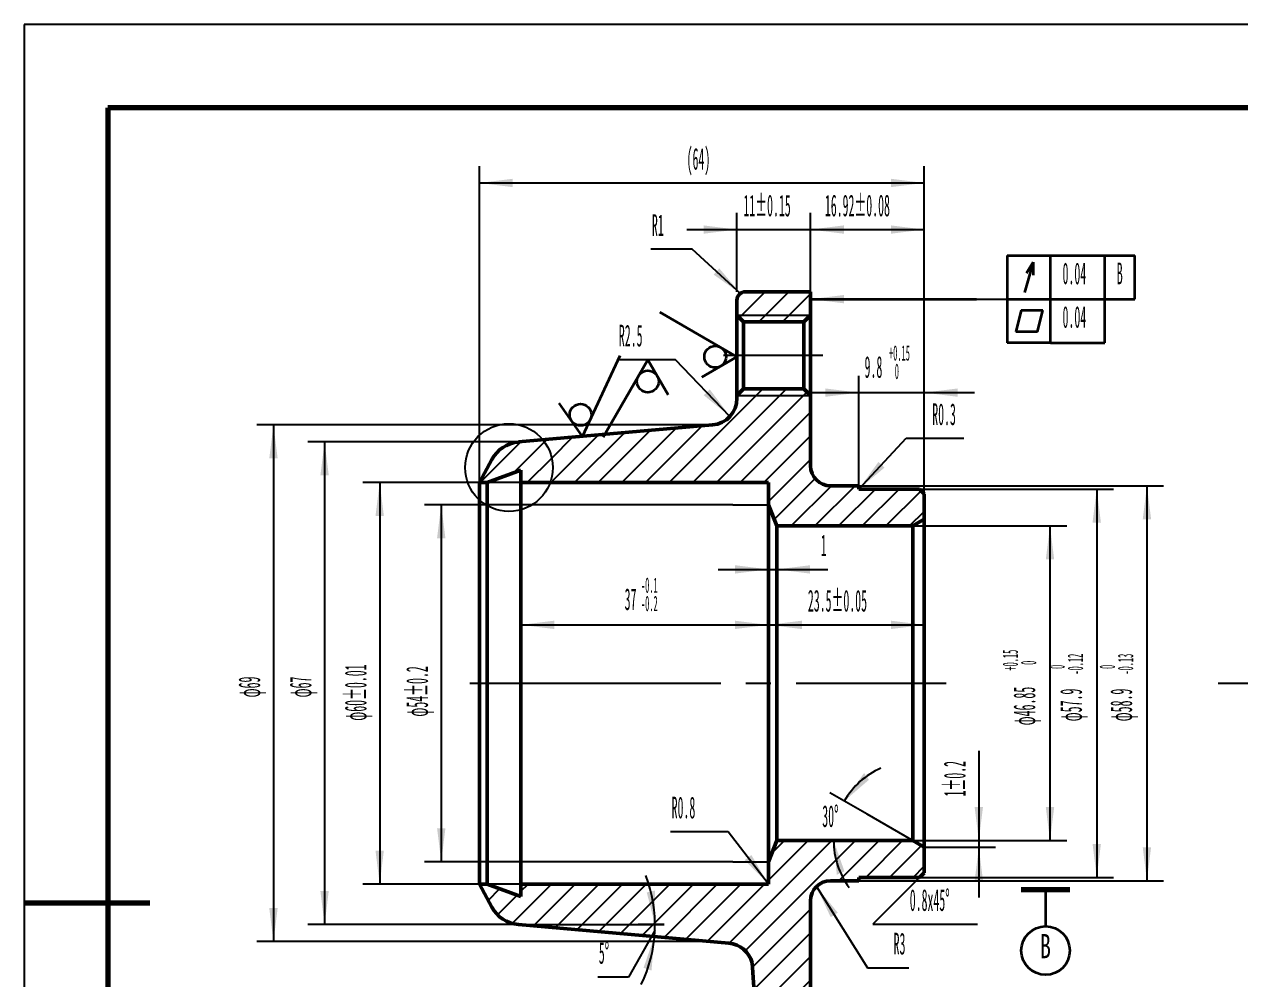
# Model space of a CAD drawing. Header units: millimetres. Extents: x -148 to 148, y -105 to 105.
# Drawn here: x -148.5 to -3.1, y -9.2 to 105 of the extents above; entities that cross this region are included whole.
import ezdxf

# ---------------------------------------------------------------- set-up
doc = ezdxf.new("R2010")
doc.units = ezdxf.units.MM
doc.linetypes.add('EB_DASHDOT', pattern=[39, 30, -3, 3, -3])
for name, color, linetype, lineweight in [('CAXA0', 7, 'Continuous', 70), ('CAXA3', 7, 'Continuous', 25), ('CAXA4', 3, 'Continuous', 25), ('CAXA5', 4, 'Continuous', 25)]:
    doc.layers.add(name, color=color, linetype=linetype, lineweight=lineweight)
doc.styles.add('UserTxtStyle1', font='', dxfattribs={"width": 0.4})
doc.styles.add('标准', font='', dxfattribs={"width": 0.667})
doc.styles.get('UserTxtStyle1').set_extended_font_data('FangSong_GB2312')
doc.styles.get('标准').set_extended_font_data('FangSong_GB2312')
doc.dimstyles.new('标准', dxfattribs={"dimtxt": 2.6, "dimasz": 4, "dimexe": 2, "dimexo": 0, "dimtad": 1, "dimdec": 1, "dimdsep": 46, "dimtxsty": 'UserTxtStyle1', "dimcen": 0, "dimdle": 6, "dimaunit": 1, "dimazin": 2, "dimtfac": 1, "dimtdec": 3, "dimtmove": 0, "dimatfit": 3, "dimfxl": 0, "dimtolj": 1, "dimtzin": 0, "dimarcsym": 0})

# ---------------------------------------------------------------- blocks, each defined once
blk = doc.blocks.new('CAXBLOCK0', base_point=(138.5, -95))
at = {"layer": 'CAXA0', "linetype": 'Continuous', "lineweight": 25}
for p, q in [((148.5, 105), (-148.5, 105)), ((-148.5, 105), (-148.5, -105))]:
    blk.add_line(p, q, dxfattribs=at)
at = {"layer": 'CAXA0', "linetype": 'Continuous', "lineweight": 70}
for p, q in [((138.5, 95), (-138.5, 95)), ((-148.5, 0), (-133.5, 0))]:
    blk.add_line(p, q, dxfattribs=at)
at = {"layer": 'CAXA0'}
blk.add_line((-138.5, 95), (-138.5, -95), dxfattribs=at)
blk = doc.blocks.new('CAXBLOCK39', base_point=(-30.99, 72.15))
at = {"layer": 'CAXA4', "linetype": 'Continuous', "lineweight": 25}
blk.add_hatch(color=0, dxfattribs=at).paths.add_polyline_path([(-54.49, 72.15), (-50.49, 71.65), (-50.49, 72.65)], flags=0)
at = {"layer": 'CAXA4', "color": 0, "linetype": 'Continuous', "lineweight": 35}
for p, q in [((-30.99, 77.35), (-25.79, 77.35)), ((-30.99, 77.35), (-30.99, 66.95)), ((-25.79, 66.95), (-25.79, 77.35)), ((-25.79, 77.35), (-15.73, 77.35)), ((-19.3, 72.15), (-19.3, 77.35)), ((-15.73, 72.15), (-15.73, 77.35)), ((-27.87, 76.57), (-28.91, 72.93)), ((-27.87, 76.57), (-28.65, 75.27)), ((-27.87, 76.57), (-27.87, 75.01)), ((-54.49, 72.15), (-34.66, 72.15)), ((-30.99, 72.15), (-25.79, 72.15)), ((-25.79, 72.15), (-15.73, 72.15)), ((-19.3, 66.95), (-19.3, 72.15)), ((-29.3, 70.85), (-29.95, 68.25)), ((-29.3, 70.85), (-26.7, 70.85)), ((-27.35, 68.25), (-26.7, 70.85)), ((-25.79, 66.95), (-30.99, 66.95)), ((-27.35, 68.25), (-29.95, 68.25)), ((-25.79, 66.95), (-19.3, 66.95))]:
    blk.add_line(p, q, dxfattribs=at)
at = {"layer": 'CAXA4', "color": 0, "linetype": 'Continuous', "lineweight": 25}
blk.add_line((-34.66, 72.15), (-30.99, 72.15), dxfattribs=at)
at = {"layer": 'CAXA4', "color": 0, "linetype": 'Continuous', "lineweight": 25, "char_height": 2.6, "attachment_point": 1, "style": 'UserTxtStyle1'}
for s, insert in [('\\fFangSong_GB2312|b0|i0|p34;0.04', (-24.36, 76.53)), ('\\fFangSong_GB2312|b0|i0|p34;B', (-17.87, 76.53)), ('\\fFangSong_GB2312|b0|i0|p34;0.04', (-24.36, 71.33))]:
    blk.add_mtext(s, dxfattribs=dict(at, insert=insert))
blk = doc.blocks.new('CAXBLOCK40')
at = {"layer": 'CAXA0', "color": 0, "attachment_point": 1, "rotation": 90, "style": 'UserTxtStyle1'}
for s, insert, char_height in [('\\fFangSong_GB2312|b0|i0|p34;-0.13', (-17.75, 27.27), 1.8385), ('\\fFangSong_GB2312|b0|i0|p34;0', (-19.94, 27.95), 1.8385), ('\\fFangSong_GB2312|b0|i0|p34;φ58.9', (-18.65, 21.69), 2.6)]:
    blk.add_mtext(s, dxfattribs=dict(at, insert=insert, char_height=char_height))
blk = doc.blocks.new('*D43')
at = {"layer": 'CAXA0', "linetype": 'Continuous', "lineweight": 25}
for points in [[(-14.27, 49.84), (-14.77, 45.84), (-13.77, 45.84)], [(-14.27, 2.64), (-14.77, 6.64), (-13.77, 6.64)]]:
    blk.add_hatch(color=0, dxfattribs=at).paths.add_polyline_path(points, flags=0)
at = {"layer": 'CAXA0', "color": 0, "linetype": 'Continuous', "lineweight": 25}
for p, q in [((-52.09, 49.84), (-12.27, 49.84)), ((-14.27, 49.84), (-14.27, 2.64)), ((-52.09, 2.64), (-12.27, 2.64))]:
    blk.add_line(p, q, dxfattribs=at)
blk.add_blockref('CAXBLOCK40', (0, 0), dxfattribs=at)
blk = doc.blocks.new('CAXBLOCK41')
at = {"layer": 'CAXA0', "color": 0, "attachment_point": 1, "rotation": 90, "style": 'UserTxtStyle1'}
for s, insert, char_height in [('\\fFangSong_GB2312|b0|i0|p34;-0.12', (-23.75, 27.27), 1.8385), ('\\fFangSong_GB2312|b0|i0|p34;0', (-25.95, 27.95), 1.8385), ('\\fFangSong_GB2312|b0|i0|p34;φ57.9', (-24.65, 21.69), 2.6)]:
    blk.add_mtext(s, dxfattribs=dict(at, insert=insert, char_height=char_height))
blk = doc.blocks.new('*D45')
at = {"layer": 'CAXA0', "linetype": 'Continuous', "lineweight": 25}
for points in [[(-20.27, 49.44), (-20.77, 45.44), (-19.77, 45.44)], [(-20.27, 3.04), (-20.77, 7.04), (-19.77, 7.04)]]:
    blk.add_hatch(color=0, dxfattribs=at).paths.add_polyline_path(points, flags=0)
at = {"layer": 'CAXA0', "color": 0, "linetype": 'Continuous', "lineweight": 25}
for p, q in [((-41.45, 49.44), (-18.27, 49.44)), ((-20.27, 49.44), (-20.27, 3.04)), ((-41.45, 3.04), (-18.27, 3.04))]:
    blk.add_line(p, q, dxfattribs=at)
blk.add_blockref('CAXBLOCK41', (0, 0), dxfattribs=at)
blk = doc.blocks.new('CAXBLOCK42')
at = {"layer": 'CAXA0', "color": 0, "attachment_point": 1, "rotation": 90, "style": 'UserTxtStyle1'}
for s, insert, char_height in [('\\fFangSong_GB2312|b0|i0|p34;+0.15', (-31.53, 27.75), 1.8385), ('\\fFangSong_GB2312|b0|i0|p34;0', (-29.34, 28.44), 1.8385), ('\\fFangSong_GB2312|b0|i0|p34;φ46.85', (-30.23, 21.21), 2.6)]:
    blk.add_mtext(s, dxfattribs=dict(at, insert=insert, char_height=char_height))
blk = doc.blocks.new('*D47')
at = {"layer": 'CAXA0', "linetype": 'Continuous', "lineweight": 25}
for points in [[(-25.86, 45.04), (-26.36, 41.04), (-25.36, 41.04)], [(-25.86, 7.44), (-26.36, 11.44), (-25.36, 11.44)]]:
    blk.add_hatch(color=0, dxfattribs=at).paths.add_polyline_path(points, flags=0)
at = {"layer": 'CAXA0', "color": 0, "linetype": 'Continuous', "lineweight": 25}
for p, q in [((-42.28, 45.04), (-23.86, 45.04)), ((-25.86, 45.04), (-25.86, 7.44)), ((-42.28, 7.44), (-23.86, 7.44))]:
    blk.add_line(p, q, dxfattribs=at)
blk.add_blockref('CAXBLOCK42', (0, 0), dxfattribs=at)
blk = doc.blocks.new('CAXBLOCK43')
at = {"layer": 'CAXA4', "color": 0, "attachment_point": 1, "style": 'UserTxtStyle1'}
for s, insert, char_height in [('\\fFangSong_GB2312|b0|i0|p34;+0.15', (-45.11, 66.64), 1.8385), ('\\fFangSong_GB2312|b0|i0|p34;9.8', (-48.03, 65.35), 2.6), ('\\fFangSong_GB2312|b0|i0|p34;0', (-44.42, 64.45), 1.8385)]:
    blk.add_mtext(s, dxfattribs=dict(at, insert=insert, char_height=char_height))
blk = doc.blocks.new('*D49')
at = {"layer": 'CAXA4', "linetype": 'Continuous', "lineweight": 25}
for points in [[(-48.73, 60.98), (-52.73, 60.48), (-52.73, 61.48)], [(-40.89, 60.98), (-36.89, 60.48), (-36.89, 61.48)]]:
    blk.add_hatch(color=0, dxfattribs=at).paths.add_polyline_path(points, flags=0)
at = {"layer": 'CAXA4', "color": 0, "linetype": 'Continuous', "lineweight": 25}
for p, q in [((-48.73, 49.84), (-48.73, 62.98)), ((-40.89, 48.88), (-40.89, 62.98)), ((-54.73, 60.98), (-34.89, 60.98))]:
    blk.add_line(p, q, dxfattribs=at)
blk.add_blockref('CAXBLOCK43', (0, 0), dxfattribs=at)
blk = doc.blocks.new('*D51')
at = {"layer": 'CAXA4', "linetype": 'Continuous', "lineweight": 25}
blk.add_hatch(color=0, dxfattribs=at).paths.add_polyline_path([(-48.73, 49.44), (-45.64, 52.02), (-46.37, 52.7)], flags=0)
at = {"layer": 'CAXA4', "color": 0, "linetype": 'Continuous', "lineweight": 25}
for p, q in [((-48.73, 49.44), (-43.07, 55.52)), ((-43.07, 55.52), (-36.18, 55.52))]:
    blk.add_line(p, q, dxfattribs=at)
at = {"layer": 'CAXA4', "color": 0, "linetype": 'Continuous', "lineweight": 25, "insert": (-39.94, 59.7), "char_height": 2.6, "attachment_point": 1, "style": 'UserTxtStyle1'}
blk.add_mtext('\\fFangSong_GB2312|b0|i0|p34;R0.3', dxfattribs=at)
blk = doc.blocks.new('*D52')
at = {"layer": 'CAXA4', "linetype": 'Continuous', "lineweight": 25}
for points in [[(-34.37, 7.44), (-34.87, 11.44), (-33.87, 11.44)], [(-34.37, 6.64), (-34.87, 2.64), (-33.87, 2.64)]]:
    blk.add_hatch(color=0, dxfattribs=at).paths.add_polyline_path(points, flags=0)
at = {"layer": 'CAXA4', "color": 0, "linetype": 'Continuous', "lineweight": 25}
for p, q in [((-34.37, 18.15), (-34.37, 0.64)), ((-42.28, 7.44), (-32.37, 7.44)), ((-36.59, 6.64), (-32.37, 6.64))]:
    blk.add_line(p, q, dxfattribs=at)
at = {"layer": 'CAXA4', "color": 0, "linetype": 'Continuous', "lineweight": 25, "insert": (-38.56, 12.71), "char_height": 2.6, "attachment_point": 1, "rotation": 90, "style": 'UserTxtStyle1'}
blk.add_mtext('\\fFangSong_GB2312|b0|i0|p34;1{%%P}0.2', dxfattribs=at)
blk = doc.blocks.new('*D53')
at = {"layer": 'CAXA4', "linetype": 'Continuous', "lineweight": 25}
for points in [[(-50.46, 12.16), (-48.09, 15.51), (-47.51, 14.7)], [(-51.73, 7.44), (-51.35, 3.35), (-50.44, 3.76)]]:
    blk.add_hatch(color=0, dxfattribs=at).paths.add_polyline_path(points, flags=0)
at = {"layer": 'CAXA4', "color": 0, "linetype": 'Continuous', "lineweight": 25}
for p, q in [((-47.73, 10.58), (-52.19, 13.16)), ((-49.2, 7.44), (-53.73, 7.44))]:
    blk.add_line(p, q, dxfattribs=at)
for start, end in [(113.6532, 150.0296), (180, 216.3764)]:
    blk.add_arc((-42.28, 7.44), 9.45, start, end, dxfattribs=at)
at = {"layer": 'CAXA4', "color": 0, "linetype": 'Continuous', "lineweight": 25, "insert": (-53.09, 11.66), "char_height": 2.6, "attachment_point": 1, "style": 'UserTxtStyle1'}
blk.add_mtext('\\fFangSong_GB2312|b0|i0|p34;30{%%D}', dxfattribs=at)
blk = doc.blocks.new('CAXBLOCK44')
at = {"layer": 'CAXA0', "color": 0, "linetype": 'Continuous', "lineweight": 25}
for p, q in [((-64.21, -4.81), (-51.96, 7.44)), ((-62.3, -5.73), (-49.13, 7.44)), ((-59.53, 2.7), (-54.79, 7.44)), ((-59.13, 5.92), (-57.62, 7.44)), ((-51.1, 2.64), (-46.3, 7.44)), ((-47.88, 3.04), (-43.48, 7.44)), ((-45.05, 3.04), (-41.24, 6.84)), ((-42.22, 3.04), (-40.89, 4.37)), ((-94.04, 2.13), (-93.93, 2.24)), ((-93.04, 0.29), (-91.65, 1.69)), ((-90.16, -2.48), (-85.45, 2.24)), ((-89.13, 1.38), (-88.27, 2.24)), ((-87.62, -2.77), (-82.62, 2.24)), ((-85.02, -2.99), (-79.79, 2.24)), ((-82.42, -3.22), (-76.96, 2.24)), ((-79.82, -3.45), (-74.13, 2.24)), ((-77.22, -3.68), (-71.3, 2.24)), ((-74.61, -3.9), (-68.47, 2.24)), ((-72.01, -4.13), (-65.65, 2.24)), ((-69.41, -4.36), (-62.82, 2.24)), ((-66.81, -4.59), (-59.99, 2.24)), ((-91.94, -1.43), (-89.57, 0.93)), ((-61.43, -7.69), (-54.49, -0.75)), ((-60.68, -9.76), (-54.49, -3.58)), ((-57.85, -9.76), (-54.49, -6.41)), ((-60.98, -10.07), (-60.68, -9.76)), ((-58.65, -10.56), (-57.85, -9.76)), ((-55.82, -10.56), (-55.02, -9.76)), ((-55.02, -9.76), (-54.49, -9.23)), ((-58.59, -16.16), (-57.79, -15.36)), ((-55.76, -16.16), (-55.13, -15.53)), ((-60.72, -18.29), (-58.59, -16.16)), ((-60.16, -20.56), (-55.76, -16.16)), ((-57.33, -20.56), (-54.49, -17.72)), ((-54.51, -20.56), (-54.49, -20.55))]:
    blk.add_line(p, q, dxfattribs=at)
blk = doc.blocks.new('CAXBLOCK45')
at = {"layer": 'CAXA0', "color": 0, "linetype": 'Continuous', "lineweight": 25}
for p, q in [((-62.7, 70.24), (-59.9, 73.04)), ((-59.87, 70.24), (-57.07, 73.04)), ((-57.04, 70.24), (-54.49, 72.79)), ((-62.99, 69.94), (-62.7, 70.24)), ((-60.67, 69.44), (-59.87, 70.24)), ((-57.84, 69.44), (-57.04, 70.24)), ((-60.99, 60.64), (-60.19, 61.44)), ((-58.16, 60.64), (-57.36, 61.44)), ((-71.39, 50.24), (-60.99, 60.64)), ((-68.56, 50.24), (-58.16, 60.64)), ((-65.73, 50.24), (-55.33, 60.64)), ((-55.33, 60.64), (-54.91, 61.06)), ((-62.9, 50.24), (-54.49, 58.65)), ((-77.04, 50.24), (-70.55, 56.73)), ((-74.21, 50.24), (-67.45, 57)), ((-86.31, 55.11), (-86.05, 55.38)), ((-85.53, 50.24), (-79.85, 55.92)), ((-85.44, 53.16), (-82.95, 55.65)), ((-82.7, 50.24), (-76.75, 56.19)), ((-79.87, 50.24), (-73.65, 56.46)), ((-60.07, 50.24), (-54.49, 55.82)), ((-94.01, 50.24), (-89.15, 55.1)), ((-90.06, 51.36), (-86.31, 55.11)), ((-88.36, 50.24), (-85.44, 53.16)), ((-59.53, 47.95), (-54.49, 52.99)), ((-58.84, 45.81), (-53.94, 50.71)), ((-56.79, 45.04), (-51.99, 49.84)), ((-53.96, 45.04), (-49.16, 49.84)), ((-51.13, 45.04), (-46.73, 49.44)), ((-48.3, 45.04), (-43.9, 49.44)), ((-45.47, 45.04), (-41.26, 49.25)), ((-42.65, 45.04), (-40.89, 46.79))]:
    blk.add_line(p, q, dxfattribs=at)
blk = doc.blocks.new('*D56')
at = {"layer": 'CAXA4', "linetype": 'Continuous', "lineweight": 25}
for points in [[(-59.53, 33.22), (-55.53, 32.72), (-55.53, 33.72)], [(-40.89, 33.22), (-44.89, 32.72), (-44.89, 33.72)]]:
    blk.add_hatch(color=0, dxfattribs=at).paths.add_polyline_path(points, flags=0)
at = {"layer": 'CAXA4', "color": 0, "linetype": 'Continuous', "lineweight": 25}
for p, q in [((-59.53, 26.24), (-59.53, 35.22)), ((-40.89, 26.24), (-40.89, 35.22)), ((-59.53, 33.22), (-40.89, 33.22))]:
    blk.add_line(p, q, dxfattribs=at)
at = {"layer": 'CAXA4', "color": 0, "linetype": 'Continuous', "lineweight": 25, "insert": (-54.81, 37.41), "char_height": 2.6, "attachment_point": 1, "style": 'UserTxtStyle1'}
blk.add_mtext('\\fFangSong_GB2312|b0|i0|p34;23.5{%%P}0.05', dxfattribs=at)
blk = doc.blocks.new('CAXBLOCK46')
at = {"layer": 'CAXA0', "color": 0, "attachment_point": 1, "style": 'UserTxtStyle1'}
for s, insert, char_height in [('\\fFangSong_GB2312|b0|i0|p34;-0.1', (-74.77, 38.89), 1.8385), ('\\fFangSong_GB2312|b0|i0|p34;37', (-76.72, 37.59), 2.6), ('\\fFangSong_GB2312|b0|i0|p34;-0.2', (-74.77, 36.7), 1.8385)]:
    blk.add_mtext(s, dxfattribs=dict(at, insert=insert, char_height=char_height))
blk = doc.blocks.new('*D57')
at = {"layer": 'CAXA0', "linetype": 'Continuous', "lineweight": 25}
for points in [[(-89.13, 33.22), (-85.13, 32.72), (-85.13, 33.72)], [(-59.53, 33.22), (-63.53, 32.72), (-63.53, 33.72)]]:
    blk.add_hatch(color=0, dxfattribs=at).paths.add_polyline_path(points, flags=0)
at = {"layer": 'CAXA0', "color": 0, "linetype": 'Continuous', "lineweight": 25}
for p, q in [((-89.13, 51.7), (-89.13, 31.22)), ((-59.53, 26.24), (-59.53, 35.22)), ((-89.13, 33.22), (-59.53, 33.22))]:
    blk.add_line(p, q, dxfattribs=at)
blk.add_blockref('CAXBLOCK46', (0, 0), dxfattribs=at)
blk = doc.blocks.new('*D59')
at = {"layer": 'CAXA4', "linetype": 'Continuous', "lineweight": 25}
for points in [[(-59.53, 39.85), (-63.53, 39.35), (-63.53, 40.35)], [(-58.54, 39.85), (-54.54, 39.35), (-54.54, 40.35)]]:
    blk.add_hatch(color=0, dxfattribs=at).paths.add_polyline_path(points, flags=0)
at = {"layer": 'CAXA4', "color": 0, "linetype": 'Continuous', "lineweight": 25}
for p, q in [((-59.53, 50.24), (-59.53, 37.85)), ((-58.54, 45.04), (-58.54, 37.85)), ((-65.53, 39.85), (-52.42, 39.85))]:
    blk.add_line(p, q, dxfattribs=at)
at = {"layer": 'CAXA4', "color": 0, "linetype": 'Continuous', "lineweight": 25, "insert": (-53.27, 44.04), "char_height": 2.6, "attachment_point": 1, "style": 'UserTxtStyle1'}
blk.add_mtext('\\fFangSong_GB2312|b0|i0|p34;1', dxfattribs=at)
blk = doc.blocks.new('CAXBLOCK47', base_point=(-26.39, 2.5))
at = {"layer": 'CAXA4', "color": 0, "linetype": 'Continuous', "lineweight": 70}
blk.add_line((-23.49, 1.54), (-29.29, 1.54), dxfattribs=at)
at = {"layer": 'CAXA4', "color": 0, "linetype": 'Continuous', "lineweight": 35}
blk.add_line((-26.39, 1.54), (-26.39, -2.81), dxfattribs=at)
blk.add_circle((-26.39, -5.71), 2.9, dxfattribs=at)
at = {"layer": 'CAXA4', "color": 0, "linetype": 'Continuous', "lineweight": 25, "insert": (-27.06, -3.73), "char_height": 2.9, "attachment_point": 1, "style": '标准'}
blk.add_mtext('\\fFangSong_GB2312|b0|i0|p34;B', dxfattribs=at)
blk = doc.blocks.new('*D61')
at = {"layer": 'CAXA4', "color": 0, "linetype": 'Continuous', "lineweight": 25}
for p, q in [((-41.45, 3.04), (-47.05, -2.56)), ((-47.05, -2.56), (-34.52, -2.56))]:
    blk.add_line(p, q, dxfattribs=at)
at = {"layer": 'CAXA4', "color": 0, "linetype": 'Continuous', "lineweight": 25, "insert": (-42.63, 1.63), "char_height": 2.6, "attachment_point": 1, "style": 'UserTxtStyle1'}
blk.add_mtext('\\fFangSong_GB2312|b0|i0|p34;0.8x45{%%D}', dxfattribs=at)
blk = doc.blocks.new('*D62')
at = {"layer": 'CAXA0', "linetype": 'Continuous', "lineweight": 25}
blk.add_hatch(color=0, dxfattribs=at).paths.add_polyline_path([(-53.79, 1.93), (-52.08, -1.72), (-51.23, -1.19)], flags=0)
at = {"layer": 'CAXA0', "color": 0, "linetype": 'Continuous', "lineweight": 25}
for p, q in [((-53.79, 1.93), (-47.69, -7.77)), ((-47.69, -7.77), (-42.74, -7.77))]:
    blk.add_line(p, q, dxfattribs=at)
at = {"layer": 'CAXA0', "color": 0, "linetype": 'Continuous', "lineweight": 25, "insert": (-44.56, -3.58), "char_height": 2.6, "attachment_point": 1, "style": 'UserTxtStyle1'}
blk.add_mtext('\\fFangSong_GB2312|b0|i0|p34;R3', dxfattribs=at)
blk = doc.blocks.new('*D63')
at = {"layer": 'CAXA0', "linetype": 'Continuous', "lineweight": 25}
for points in [[(-73.09, -2.61), (-73.1, 1.47), (-74.07, 1.23)], [(-73.16, -4.03), (-73.51, -8.1), (-74.46, -7.77)]]:
    blk.add_hatch(color=0, dxfattribs=at).paths.add_polyline_path(points, flags=0)
at = {"layer": 'CAXA0', "color": 0, "linetype": 'Continuous', "lineweight": 25}
for p, q in [((-72, -2.61), (-75.09, -2.61)), ((-73.11, -3.32), (-76.24, -8.88)), ((-72.13, -4.12), (-75.15, -3.86)), ((-76.24, -8.88), (-79.94, -8.88))]:
    blk.add_line(p, q, dxfattribs=at)
blk.add_arc((-89.43, -2.61), 16.34, 333.9583, 21.0417, dxfattribs=at)
at = {"layer": 'CAXA0', "color": 0, "linetype": 'Continuous', "lineweight": 25, "insert": (-79.81, -4.69), "char_height": 2.6, "attachment_point": 1, "style": 'UserTxtStyle1'}
blk.add_mtext('\\fFangSong_GB2312|b0|i0|p34;5{%%D}', dxfattribs=at)
blk = doc.blocks.new('*D64')
at = {"layer": 'CAXA0', "linetype": 'Continuous', "lineweight": 25}
for points in [[(-60.56, -28.55), (-64.56, -29.05), (-64.56, -28.05)], [(-54.49, -28.55), (-50.49, -29.05), (-50.49, -28.05)]]:
    blk.add_hatch(color=0, dxfattribs=at).paths.add_polyline_path(points, flags=0)
at = {"layer": 'CAXA0', "color": 0, "linetype": 'Continuous', "lineweight": 25}
for p, q in [((-54.49, 0.24), (-54.49, -30.55)), ((-60.56, -20.56), (-60.56, -30.55)), ((-66.56, -28.55), (-48.49, -28.55))]:
    blk.add_line(p, q, dxfattribs=at)
at = {"layer": 'CAXA0', "color": 0, "linetype": 'Continuous', "lineweight": 25, "insert": (-57.88, -24.36), "char_height": 2.6, "attachment_point": 1, "style": 'UserTxtStyle1'}
blk.add_mtext('\\fFangSong_GB2312|b0|i0|p34;9', dxfattribs=at)
blk = doc.blocks.new('*D67')
at = {"layer": 'CAXA0', "linetype": 'Continuous', "lineweight": 25}
for points in [[(-106.01, 50.24), (-106.51, 46.24), (-105.51, 46.24)], [(-106.01, 2.24), (-106.51, 6.24), (-105.51, 6.24)]]:
    blk.add_hatch(color=0, dxfattribs=at).paths.add_polyline_path(points, flags=0)
at = {"layer": 'CAXA0', "color": 0, "linetype": 'Continuous', "lineweight": 25}
for p, q in [((-89.13, 50.24), (-108.01, 50.24)), ((-106.01, 50.24), (-106.01, 2.24)), ((-89.13, 2.24), (-108.01, 2.24))]:
    blk.add_line(p, q, dxfattribs=at)
at = {"layer": 'CAXA0', "color": 0, "linetype": 'Continuous', "lineweight": 25, "insert": (-110.19, 21.76), "char_height": 2.6, "attachment_point": 1, "rotation": 90, "style": 'UserTxtStyle1'}
blk.add_mtext('\\fFangSong_GB2312|b0|i0|p34;φ60{%%P}0.01', dxfattribs=at)
blk = doc.blocks.new('*D68')
at = {"layer": 'CAXA0', "linetype": 'Continuous', "lineweight": 25}
for points in [[(-98.65, 47.56), (-99.15, 43.56), (-98.15, 43.56)], [(-98.65, 4.91), (-99.15, 8.91), (-98.15, 8.91)]]:
    blk.add_hatch(color=0, dxfattribs=at).paths.add_polyline_path(points, flags=0)
at = {"layer": 'CAXA0', "color": 0, "linetype": 'Continuous', "lineweight": 25}
for p, q in [((-63.77, 47.56), (-100.65, 47.56)), ((-98.65, 47.56), (-98.65, 4.91)), ((-63.77, 4.91), (-100.65, 4.91))]:
    blk.add_line(p, q, dxfattribs=at)
at = {"layer": 'CAXA0', "color": 0, "linetype": 'Continuous', "lineweight": 25, "insert": (-102.84, 22.25), "char_height": 2.6, "attachment_point": 1, "rotation": 90, "style": 'UserTxtStyle1'}
blk.add_mtext('\\fFangSong_GB2312|b0|i0|p34;φ54{%%P}0.2', dxfattribs=at)
blk = doc.blocks.new('*D69')
at = {"layer": 'CAXA0', "linetype": 'Continuous', "lineweight": 25}
for points in [[(-63.29, 80.47), (-67.29, 79.97), (-67.29, 80.97)], [(-54.49, 80.47), (-50.49, 79.97), (-50.49, 80.97)]]:
    blk.add_hatch(color=0, dxfattribs=at).paths.add_polyline_path(points, flags=0)
at = {"layer": 'CAXA0', "color": 0, "linetype": 'Continuous', "lineweight": 25}
for p, q in [((-63.29, 73.04), (-63.29, 82.47)), ((-54.49, 73.04), (-54.49, 82.47)), ((-69.29, 80.47), (-48.49, 80.47))]:
    blk.add_line(p, q, dxfattribs=at)
at = {"layer": 'CAXA0', "color": 0, "linetype": 'Continuous', "lineweight": 25, "insert": (-62.52, 84.65), "char_height": 2.6, "attachment_point": 1, "style": 'UserTxtStyle1'}
blk.add_mtext('\\fFangSong_GB2312|b0|i0|p34;11{%%P}0.15', dxfattribs=at)
blk = doc.blocks.new('*D70')
at = {"layer": 'CAXA0', "linetype": 'Continuous', "lineweight": 25}
for points in [[(-54.49, 80.47), (-50.49, 79.97), (-50.49, 80.97)], [(-40.89, 80.47), (-44.89, 79.97), (-44.89, 80.97)]]:
    blk.add_hatch(color=0, dxfattribs=at).paths.add_polyline_path(points, flags=0)
at = {"layer": 'CAXA0', "color": 0, "linetype": 'Continuous', "lineweight": 25}
for p, q in [((-54.49, 73.04), (-54.49, 82.47)), ((-40.89, 48.88), (-40.89, 82.47)), ((-54.49, 80.47), (-40.89, 80.47))]:
    blk.add_line(p, q, dxfattribs=at)
at = {"layer": 'CAXA0', "color": 0, "linetype": 'Continuous', "lineweight": 25, "insert": (-52.78, 84.65), "char_height": 2.6, "attachment_point": 1, "style": 'UserTxtStyle1'}
blk.add_mtext('\\fFangSong_GB2312|b0|i0|p34;16.92{%%P}0.08', dxfattribs=at)
blk = doc.blocks.new('*D71')
at = {"layer": 'CAXA4', "linetype": 'Continuous', "lineweight": 25}
for points in [[(-94.09, 86.04), (-90.09, 85.54), (-90.09, 86.54)], [(-40.89, 86.04), (-44.89, 85.54), (-44.89, 86.54)]]:
    blk.add_hatch(color=0, dxfattribs=at).paths.add_polyline_path(points, flags=0)
at = {"layer": 'CAXA4', "color": 0, "linetype": 'Continuous', "lineweight": 25}
for p, q in [((-94.09, 26.24), (-94.09, 88.04)), ((-40.89, 26.24), (-40.89, 88.04)), ((-94.09, 86.04), (-40.89, 86.04))]:
    blk.add_line(p, q, dxfattribs=at)
at = {"layer": 'CAXA4', "color": 0, "linetype": 'Continuous', "lineweight": 25, "insert": (-69.31, 90.23), "char_height": 2.6, "attachment_point": 1, "style": 'UserTxtStyle1'}
blk.add_mtext('\\fFangSong_GB2312|b0|i0|p34;(64)', dxfattribs=at)
blk = doc.blocks.new('CAXBLOCK49', base_point=(-81.76, 55.75))
at = {"layer": 'CAXA4', "color": 0, "linetype": 'Continuous', "lineweight": 35}
for q in [(-77.25, 65.42), (-84.55, 59.72)]:
    blk.add_line((-81.76, 55.75), q, dxfattribs=at)
blk.add_circle((-81.99, 58.34), 1.3, dxfattribs=at)
blk = doc.blocks.new('CAXBLOCK50', base_point=(-63.29, 65.27))
at = {"layer": 'CAXA4', "color": 0, "linetype": 'Continuous', "lineweight": 35}
for q in [(-72.53, 70.6), (-67.49, 62.84)]:
    blk.add_line((-63.29, 65.27), q, dxfattribs=at)
blk.add_circle((-65.89, 65.27), 1.3, dxfattribs=at)
blk = doc.blocks.new('*D75')
at = {"layer": 'CAXA0', "linetype": 'Continuous', "lineweight": 25}
blk.add_hatch(color=0, dxfattribs=at).paths.add_polyline_path([(-64.13, 58.14), (-66.54, 61.37), (-67.26, 60.67)], flags=0)
at = {"layer": 'CAXA0', "color": 0, "linetype": 'Continuous', "lineweight": 25}
for p, q in [((-70.65, 64.91), (-77.54, 64.91)), ((-64.13, 58.14), (-70.65, 64.91))]:
    blk.add_line(p, q, dxfattribs=at)
at = {"layer": 'CAXA0', "color": 0, "linetype": 'Continuous', "lineweight": 25, "insert": (-77.41, 69.1), "char_height": 2.6, "attachment_point": 1, "style": 'UserTxtStyle1'}
blk.add_mtext('\\fFangSong_GB2312|b0|i0|p34;R2.5', dxfattribs=at)
blk = doc.blocks.new('CAXBLOCK52', base_point=(-73.95, 64.91))
at = {"layer": 'CAXA4', "color": 0, "linetype": 'Continuous', "lineweight": 35}
for q in [(-79.28, 55.67), (-71.52, 60.71)]:
    blk.add_line((-73.95, 64.91), q, dxfattribs=at)
blk.add_circle((-73.95, 62.31), 1.3, dxfattribs=at)
blk = doc.blocks.new('*D81')
at = {"layer": 'CAXA4', "linetype": 'Continuous', "lineweight": 25}
blk.add_hatch(color=0, dxfattribs=at).paths.add_polyline_path([(-59.53, 2.24), (-61.57, 5.71), (-62.36, 5.1)], flags=0)
at = {"layer": 'CAXA4', "color": 0, "linetype": 'Continuous', "lineweight": 25}
for p, q in [((-64.34, 8.5), (-71.23, 8.5)), ((-59.53, 2.24), (-64.34, 8.5))]:
    blk.add_line(p, q, dxfattribs=at)
at = {"layer": 'CAXA4', "color": 0, "linetype": 'Continuous', "lineweight": 25, "insert": (-71.1, 12.69), "char_height": 2.6, "attachment_point": 1, "style": 'UserTxtStyle1'}
blk.add_mtext('\\fFangSong_GB2312|b0|i0|p34;R0.8', dxfattribs=at)
blk = doc.blocks.new('*D82')
at = {"layer": 'CAXA4', "linetype": 'Continuous', "lineweight": 25}
blk.add_hatch(color=0, dxfattribs=at).paths.add_polyline_path([(-62.79, 72.76), (-65.41, 75.83), (-66.08, 75.09)], flags=0)
at = {"layer": 'CAXA4', "color": 0, "linetype": 'Continuous', "lineweight": 25}
for p, q in [((-68.65, 78.11), (-73.59, 78.11)), ((-62.79, 72.76), (-68.65, 78.11))]:
    blk.add_line(p, q, dxfattribs=at)
at = {"layer": 'CAXA4', "color": 0, "linetype": 'Continuous', "lineweight": 25, "insert": (-73.46, 82.3), "char_height": 2.6, "attachment_point": 1, "style": 'UserTxtStyle1'}
blk.add_mtext('\\fFangSong_GB2312|b0|i0|p34;R1', dxfattribs=at)
blk = doc.blocks.new('*D101')
at = {"layer": 'CAXA4', "linetype": 'Continuous', "lineweight": 25}
for points in [[(-112.6, 55.08), (-113.1, 51.08), (-112.1, 51.08)], [(-112.6, -2.61), (-113.1, 1.39), (-112.1, 1.39)]]:
    blk.add_hatch(color=0, dxfattribs=at).paths.add_polyline_path(points, flags=0)
at = {"layer": 'CAXA4', "color": 0, "linetype": 'Continuous', "lineweight": 25}
for p, q in [((-107.85, 55.08), (-114.6, 55.08)), ((-112.6, 55.08), (-112.6, -2.61)), ((-89.43, -2.61), (-114.6, -2.61))]:
    blk.add_line(p, q, dxfattribs=at)
at = {"layer": 'CAXA4', "color": 0, "linetype": 'Continuous', "lineweight": 25, "insert": (-116.78, 24.55), "char_height": 2.6, "attachment_point": 1, "rotation": 90, "style": 'UserTxtStyle1'}
blk.add_mtext('\\fFangSong_GB2312|b0|i0|p34;φ67', dxfattribs=at)
blk = doc.blocks.new('*D102')
at = {"layer": 'CAXA4', "linetype": 'Continuous', "lineweight": 25}
for points in [[(-118.71, 57.11), (-119.21, 53.11), (-118.21, 53.11)], [(-118.71, -4.64), (-119.21, -0.64), (-118.21, -0.64)]]:
    blk.add_hatch(color=0, dxfattribs=at).paths.add_polyline_path(points, flags=0)
at = {"layer": 'CAXA4', "color": 0, "linetype": 'Continuous', "lineweight": 25}
for p, q in [((-106.42, 57.11), (-120.71, 57.11)), ((-118.71, 57.11), (-118.71, -4.64)), ((-106.42, -4.64), (-120.71, -4.64))]:
    blk.add_line(p, q, dxfattribs=at)
at = {"layer": 'CAXA4', "color": 0, "linetype": 'Continuous', "lineweight": 25, "insert": (-122.9, 24.55), "char_height": 2.6, "attachment_point": 1, "rotation": 90, "style": 'UserTxtStyle1'}
blk.add_mtext('\\fFangSong_GB2312|b0|i0|p34;φ69', dxfattribs=at)

msp = doc.modelspace()

# ---------------------------------------------------------------- linework, layer by layer
at = {"layer": 'CAXA3', "linetype": 'Continuous', "lineweight": 50}
for p, q in [((-54.49, 73.04), (-62.29, 73.04)), ((-54.49, 52.24), (-54.49, 73.04)), ((-63.29, 72.04), (-63.29, 60.3)), ((-63.29, 70.24), (-62.49, 69.44)), ((-54.49, 70.24), (-55.29, 69.44)), ((-62.49, 69.44), (-55.29, 69.44)), ((-62.49, 69.44), (-62.49, 61.44)), ((-55.29, 69.44), (-55.29, 61.44)), ((-63.29, 60.64), (-62.49, 61.44)), ((-62.49, 61.44), (-55.29, 61.44)), ((-54.49, 60.64), (-55.29, 61.44)), ((-89.43, 55.08), (-66.21, 57.11)), ((-94.09, 50.24), (-92.6, 53)), ((-93.16, 50.24), (-89.13, 51.7)), ((-89.13, 26.24), (-89.13, 51.7)), ((-94.09, 50.24), (-94.09, 26.24)), ((-94.09, 50.24), (-93.16, 50.24)), ((-93.16, 50.24), (-93.16, 26.24)), ((-89.13, 50.24), (-59.53, 50.24)), ((-59.53, 50.24), (-59.53, 26.24)), ((-48.73, 49.84), (-52.09, 49.84)), ((-48.73, 49.44), (-48.73, 49.84)), ((-41.45, 49.44), (-48.73, 49.44)), ((-41.45, 49.44), (-40.89, 48.88)), ((-40.89, 26.24), (-40.89, 48.88)), ((-59.53, 47.56), (-58.54, 45.04)), ((-40.89, 45.84), (-42.28, 45.04)), ((-40.89, 45.04), (-40.89, 45.84)), ((-42.28, 45.04), (-58.54, 45.04)), ((-58.54, 45.04), (-58.54, 26.24)), ((-42.28, 45.04), (-42.28, 26.24)), ((-94.09, 2.24), (-94.09, 26.24)), ((-93.16, 2.24), (-93.16, 26.24)), ((-89.13, 26.24), (-89.13, 0.77)), ((-59.53, 2.24), (-59.53, 26.24)), ((-58.54, 7.44), (-58.54, 26.24)), ((-42.28, 7.44), (-42.28, 26.24)), ((-40.89, 26.24), (-40.89, 3.6)), ((-59.53, 4.91), (-58.54, 7.44)), ((-42.28, 7.44), (-58.54, 7.44)), ((-40.89, 6.64), (-42.28, 7.44)), ((-40.89, 7.44), (-40.89, 6.64)), ((-48.73, 3.04), (-48.73, 2.64)), ((-41.45, 3.04), (-48.73, 3.04)), ((-41.45, 3.04), (-40.89, 3.6)), ((-94.09, 2.24), (-92.6, -0.53)), ((-94.09, 2.24), (-93.16, 2.24)), ((-93.16, 2.24), (-89.13, 0.77)), ((-89.13, 2.24), (-59.53, 2.24)), ((-48.73, 2.64), (-52.09, 2.64)), ((-54.49, 0.24), (-54.49, -20.56)), ((-89.43, -2.61), (-64.28, -4.81)), ((-61.46, -7.18), (-60.56, -20.56))]:
    msp.add_line(p, q, dxfattribs=at)
at = {"layer": 'CAXA3', "linetype": 'Continuous', "lineweight": 25}
for p, q in [((-63.29, 70.24), (-54.49, 70.24)), ((-63.29, 60.64), (-54.49, 60.64)), ((-66.21, 57.11), (-106.42, 57.11)), ((-89.43, 55.08), (-107.85, 55.08)), ((-63.77, 47.56), (-59.53, 47.56)), ((-40.89, 6.64), (-47.73, 10.58)), ((-40.89, 6.64), (-36.59, 6.64)), ((-63.77, 4.91), (-59.53, 4.91)), ((-89.43, -2.61), (-107.85, -2.61)), ((-89.43, -2.61), (-72, -2.61)), ((-66.21, -4.64), (-106.42, -4.64))]:
    msp.add_line(p, q, dxfattribs=at)
at = {"layer": 'CAXA3', "color": 1, "linetype": 'EB_DASHDOT', "lineweight": 25}
for p, q in [((-64.89, 65.44), (-53.04, 65.44)), ((-95.23, 26.24), (-38.28, 26.24)), ((-5.77, 26.24), (88.77, 26.24))]:
    msp.add_line(p, q, dxfattribs=at)
at = {"layer": 'CAXA3', "linetype": 'Continuous', "lineweight": 25}
msp.add_circle((-90.55, 52.02), 5.24, dxfattribs=at)
at = {"layer": 'CAXA3', "linetype": 'Continuous', "lineweight": 50}
for centre, radius, start, end in [((-62.29, 72.04), 1, 90, 180), ((-66.49, 60.3), 3.2, 275, 0), ((-89.08, 51.09), 4, 95, 151.598), ((-52.09, 52.24), 2.4, 180, 270), ((-52.09, 0.24), 2.4, 90, 180), ((-89.08, 1.38), 4, 208.402, 265), ((-64.56, -8), 3.2, 14.7134, 85)]:
    msp.add_arc(centre, radius, start, end, dxfattribs=at)

# ---------------------------------------------------------------- block references
at = {"layer": 'CAXA0'}
msp.add_blockref('CAXBLOCK0', (138.5, -95), dxfattribs=at)
at = {"layer": 'CAXA4', "linetype": 'Continuous', "lineweight": 25}
for name, p in [('*D82', (0, 0)), ('CAXBLOCK39', (-30.99, 72.15)), ('CAXBLOCK50', (-63.29, 65.27)), ('*D75', (0, 0)), ('CAXBLOCK49', (-81.76, 55.75)), ('CAXBLOCK52', (-73.95, 64.91)), ('*D51', (0, 0)), ('*D81', (0, 0)), ('*D61', (0, 0)), ('*D62', (0, 0)), ('CAXBLOCK47', (-26.39, 2.5))]:
    msp.add_blockref(name, p, dxfattribs=at)
at = {"layer": 'CAXA5', "linetype": 'Continuous', "lineweight": 25}
for name in ['CAXBLOCK45', 'CAXBLOCK44']:
    msp.add_blockref(name, (0, 0), dxfattribs=at)

# ---------------------------------------------------------------- dimensions: what is measured, and where the dimension line sits
at = {"layer": 'CAXA4', "linetype": 'Continuous', "lineweight": 25}
for base, p1, p2, text, picture, middle in [((-67.49, 86.04), (-94.09, 26.24), (-40.89, 26.24), '\\fFangSong_GB2312;(64)', '*D71', (-67.49, 88.45)), ((-58.89, 80.47), (-63.29, 73.04), (-54.49, 73.04), '\\fFangSong_GB2312;11{%%P}0.15', '*D69', (-58.89, 82.87)), ((-52.91, 39.85), (-59.53, 50.24), (-58.54, 45.04), '\\fFangSong_GB2312;1', '*D59', (-52.91, 42.26)), ((-50.21, 33.22), (-59.53, 26.24), (-40.89, 26.24), '\\fFangSong_GB2312;23.5{%%P}0.05', '*D56', (-50.21, 35.63)), ((-57.53, -28.55), (-60.56, -20.56), (-54.49, 0.24), '\\fFangSong_GB2312;9', '*D64', (-57.53, -26.14))]:
    dim = msp.add_linear_dim(base=base, p1=p1, p2=p2, text=text, dimstyle='标准', dxfattribs=at)
    dim.commit()
    dim.dimension.update_dxf_attribs({"geometry": picture, "text_midpoint": middle})
for base, p1, p2, angle, text, picture, middle in [((-47.69, 80.47), (-54.49, 73.04), (-40.89, 48.88), 180, '\\fFangSong_GB2312;16.92{%%P}0.08', '*D70', (-47.69, 82.87)), ((-44.81, 60.98), (-48.73, 49.84), (-40.89, 48.88), 180, '\\fFangSong_GB2312;9.8\\S+0.15^ 0;', '*D49', (-44.81, 64.03)), ((-118.71, 26.24), (-106.42, 57.11), (-106.42, -4.64), 270, '\\fFangSong_GB2312;φ69', '*D102', (-121.11, 26.24)), ((-112.6, 26.24), (-107.85, 55.08), (-89.43, -2.61), 270, '\\fFangSong_GB2312;φ67', '*D101', (-115, 26.24)), ((-74.33, 33.22), (-89.13, 51.7), (-59.53, 26.24), 180, '\\fFangSong_GB2312;37\\S-0.1^ -0.2;', '*D57', (-74.33, 36.28)), ((-106.01, 26.24), (-89.13, 50.24), (-89.13, 2.24), 90, '\\fFangSong_GB2312;φ60{%%P}0.01', '*D67', (-108.41, 26.24)), ((-14.27, 26.24), (-52.09, 49.84), (-52.09, 2.64), 270, '\\fFangSong_GB2312;φ58.9\\S0^ -0.13;', '*D43', (-17.33, 26.24)), ((-20.27, 26.24), (-41.45, 49.44), (-41.45, 3.04), 270, '\\fFangSong_GB2312;φ57.9\\S0^ -0.12;', '*D45', (-23.33, 26.24)), ((-98.65, 26.24), (-63.77, 47.56), (-63.77, 4.91), 90, '\\fFangSong_GB2312;φ54{%%P}0.2', '*D68', (-101.06, 26.24)), ((-25.86, 26.24), (-42.28, 45.04), (-42.28, 7.44), 270, '\\fFangSong_GB2312;φ46.85\\S+0.15^ 0;', '*D47', (-28.92, 26.24)), ((-34.37, 15.36), (-42.28, 7.44), (-36.59, 6.64), 270, '\\fFangSong_GB2312;1{%%P}0.2', '*D52', (-36.78, 15.36))]:
    dim = msp.add_linear_dim(base=base, p1=p1, p2=p2, angle=angle, text=text, dimstyle='标准', dxfattribs=at)
    dim.commit()
    dim.dimension.update_dxf_attribs({"geometry": picture, "text_midpoint": middle})
for base, center, p1, p2, text, picture, middle in [((-51.4, 9.88), (-42.28, 7.44), (-47.73, 10.58), (-49.2, 7.44), '\\fFangSong_GB2312;30{%%D}', '*D53', (-51.4, 9.88)), ((-73.11, -3.32), (-89.43, -2.61), (-72.13, -4.12), (-72, -2.61), '\\fFangSong_GB2312;5{%%D}', '*D63', (-78.61, -6.48))]:
    dim = msp.add_angular_dim_3p(base=base, center=center, p1=p1, p2=p2, text=text, dimstyle='标准', dxfattribs=at)
    dim.commit()
    dim.dimension.update_dxf_attribs({"geometry": picture, "text_midpoint": middle})

doc.saveas('drawing.dxf')
